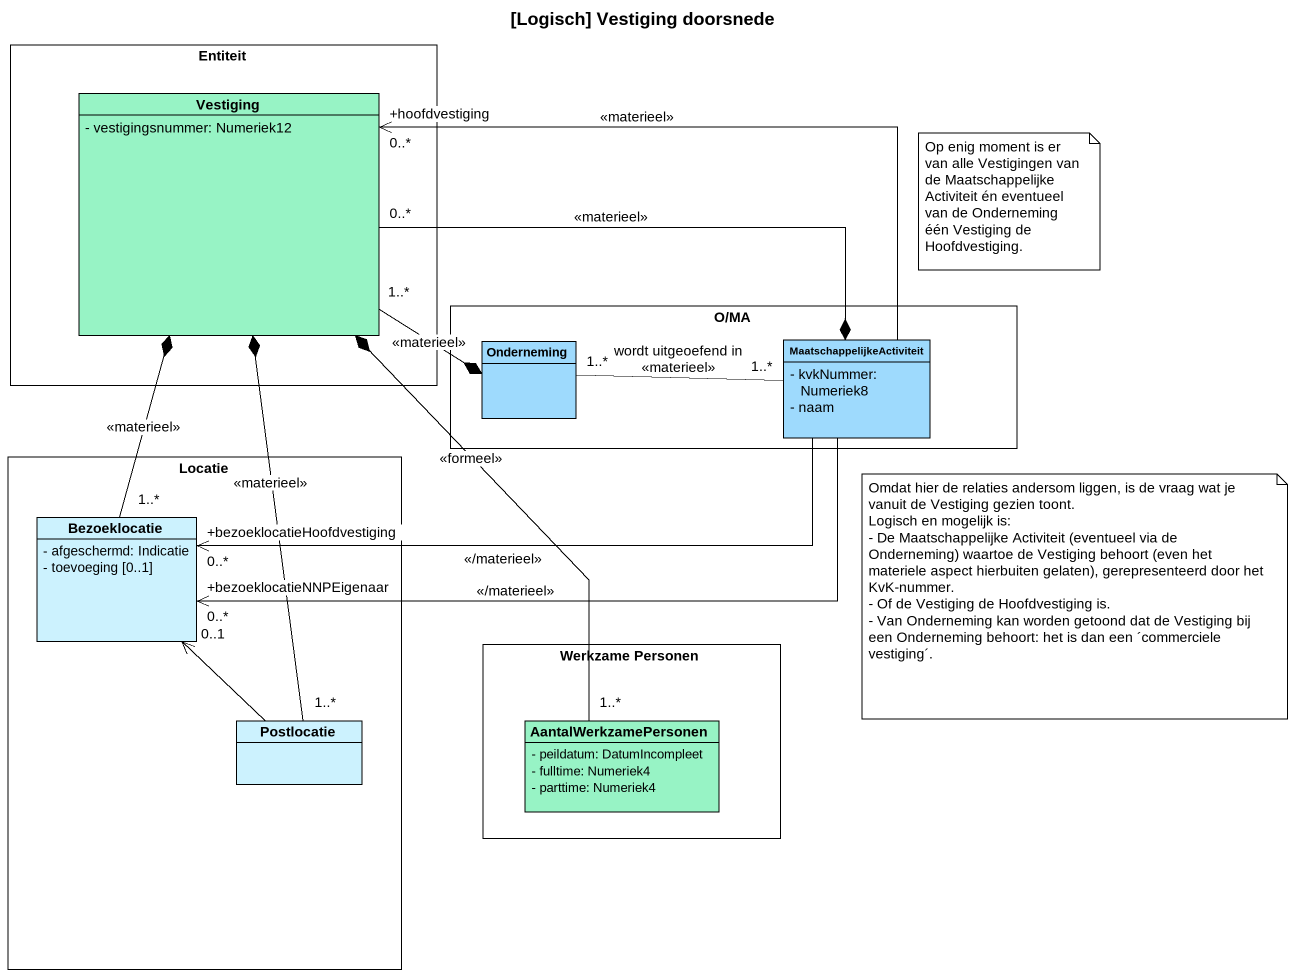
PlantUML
@startuml
title [Logisch] Vestiging doorsnede
hide circle
hide empty members
skinparam classAttributeIconSize 0
rectangle Entiteit {
  class Vestiging #97F3C5 {
    - vestigingsnummer: Numeriek12
  }
}
rectangle "O/MA" as O_MA {
  class Onderneming #9EDAFD
  class MaatschappelijkeActiviteit #9EDAFD {
    - kvkNummer: Numeriek8
    - naam
  }
}
rectangle Locatie {
  class Bezoeklocatie #CCF2FE {
    - afgeschermd: Indicatie
    - toevoeging [0..1]
  }
  class Postlocatie #CCF2FE
}
rectangle "Werkzame Personen" as Werkzame_Personen {
  class AantalWerkzamePersonen #97F3C5 {
    - peildatum: DatumIncompleet
    - fulltime: Numeriek4
    - parttime: Numeriek4
  }
}
Vestiging "1..*" -right-* Onderneming : <<materieel>>
Vestiging "0..*" -right-* MaatschappelijkeActiviteit : <<materieel>>
MaatschappelijkeActiviteit -left-> "+hoofdvestiging\n0..*" Vestiging : <<materieel>>
MaatschappelijkeActiviteit "1..*" -left- "1..*" Onderneming : wordt uitgeoefend in\n<<materieel>>
MaatschappelijkeActiviteit -left-> "+bezoeklocatieNNPEigenaar\n0..*" Bezoeklocatie : <</materieel>>
MaatschappelijkeActiviteit -left-> "+bezoeklocatieHoofdvestiging\n0..*" Bezoeklocatie : <</materieel>>
Bezoeklocatie "1..*" -up-* Vestiging : <<materieel>>
Postlocatie "1..*" -up-* Vestiging : <<materieel>>
Postlocatie -up-> "0..1" Bezoeklocatie
AantalWerkzamePersonen "1..*" -up-* Vestiging : <<formeel>>
note as N1
  Op enig moment is er van alle Vestigingen van de Maatschappelijke Activiteit én eventueel van de Onderneming één Vestiging de Hoofdvestiging.
end note
note as N2
  Omdat hier de relaties andersom liggen, is de vraag wat je vanuit de Vestiging gezien toont.
  Logisch en mogelijk is:
  - De Maatschappelijke Activiteit (eventueel via de Onderneming) waartoe de Vestiging behoort (even het materiele aspect hierbuiten gelaten), gerepresenteerd door het KvK-nummer.
  - Of de Vestiging de Hoofdvestiging is.
  - Van Onderneming kan worden getoond dat de Vestiging bij een Onderneming behoort: het is dan een ´commerciele vestiging´.
end note
@enduml
